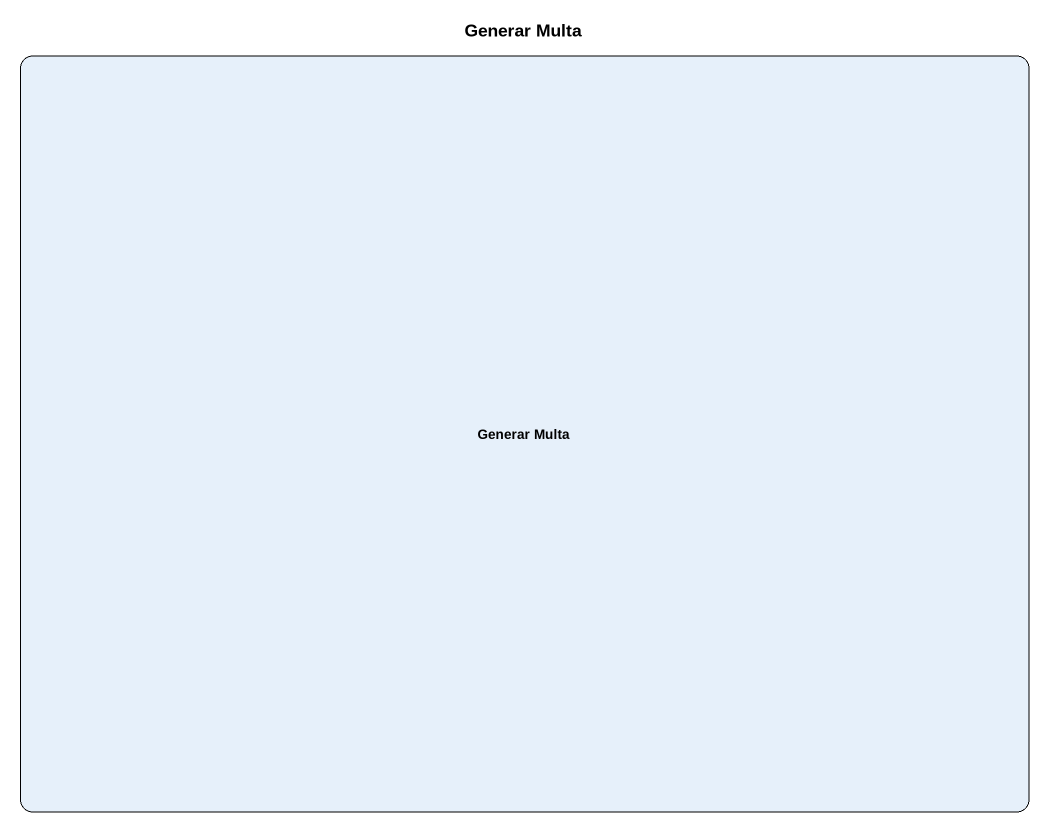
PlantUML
@startuml
title Generar Multa
hide empty description
state "Generar Multa" as Generar_Multa
@enduml
